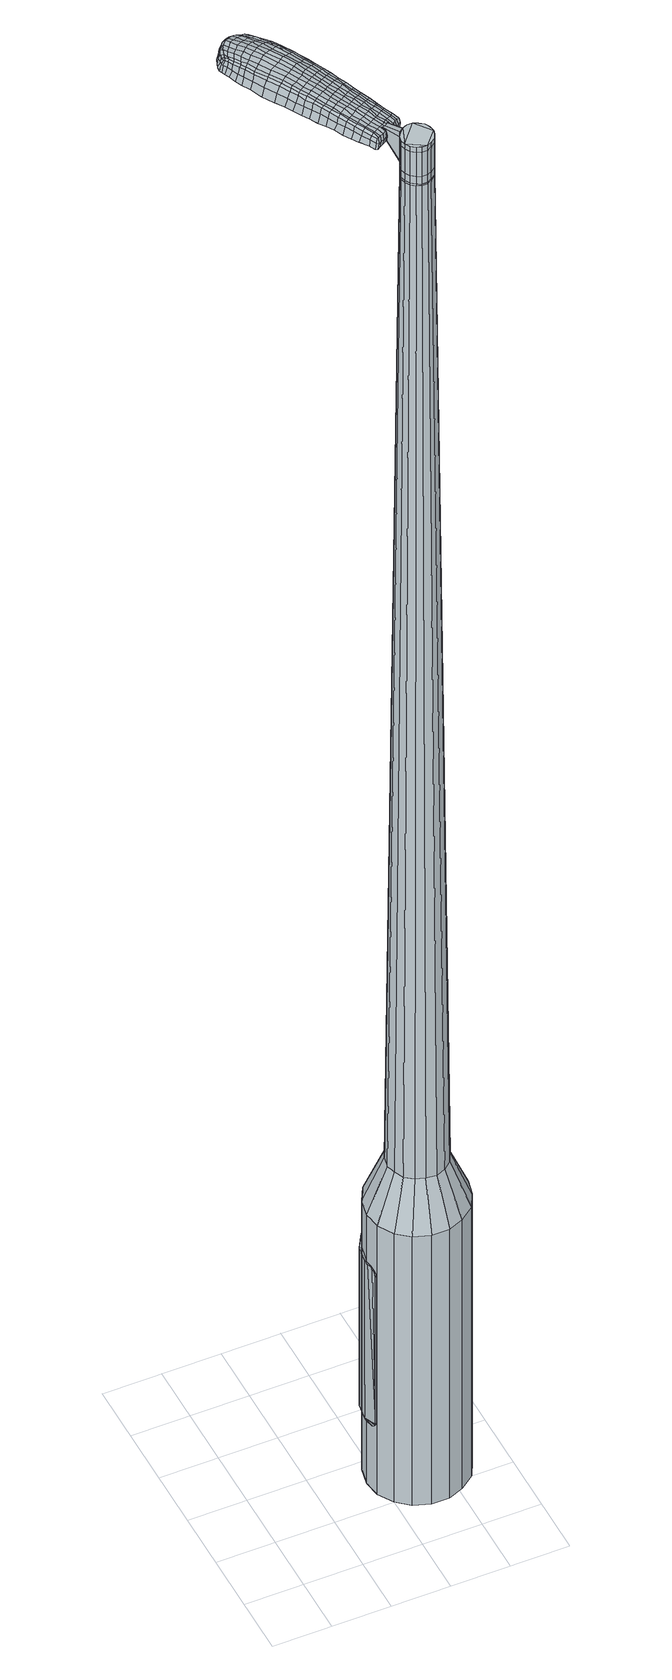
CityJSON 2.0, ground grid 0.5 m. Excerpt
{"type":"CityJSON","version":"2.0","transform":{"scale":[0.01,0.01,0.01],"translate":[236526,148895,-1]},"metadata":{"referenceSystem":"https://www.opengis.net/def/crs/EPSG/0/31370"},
"CityObjects":{
"object1":{"type":"GenericCityObject","attributes":{"cluster":1035,"mean_distance_to_centroid":0.262,"new_centroid_x":236527.35,"new_centroid_y":148895.77,"mean_distance_to_camera":8.37,"H1":11.48,"H2":11.74,"Z_final":110.3,"cluster2":11,"proj_x":236533.85,"proj_y":148892.04,"id_line":52795,"bearing_l":209.81,"distance":7.49,"orientation":"right","G_obj":119.81},"geometry":[{"type":"MultiSurface","lod":"2","boundaries":[[[0,1,2,3]],[[1,4,5,2]],[[4,6,7,5]],[[6,8,9,7]],[[8,10,11,9]],[[10,12,13,11]],[[12,14,15,13]],[[14,16,17,15]],[[16,18,19,17]],[[18,20,21,19]],[[20,22,23,21]],[[22,24,25,23]],[[24,26,27,25]],[[26,28,29,27]],[[28,30,31,29]],[[30,32,33,31]],[[32,34,35,33]],[[34,0,3,35]],[[36,37,38,39]],[[38,40,41,42]],[[41,43,42]],[[42,44,45,46]],[[45,47,46]],[[46,48,49,50]],[[49,51,50]],[[42,46,50,38]],[[50,52,39,38]],[[53,36,39]],[[2,5,7,35]],[[7,9,11,15]],[[11,13,15]],[[15,17,19,23]],[[19,21,23]],[[23,25,27,31]],[[27,29,31]],[[15,23,31,7]],[[31,33,35,7]],[[3,2,35]],[[1,0,54,55]],[[0,34,56,54]],[[34,32,57,56]],[[32,30,58,57]],[[30,28,59,58]],[[28,26,60,59]],[[26,24,61,60]],[[24,22,62,61]],[[22,20,63,62]],[[20,18,64,63]],[[18,16,65,64]],[[16,14,66,65]],[[14,12,67,66]],[[12,10,68,67]],[[10,8,69,68]],[[8,6,70,69]],[[6,4,71,70]],[[4,1,55,71]],[[55,54,72,73]],[[54,56,74,72]],[[56,57,75,74]],[[57,58,76,75]],[[58,59,77,76]],[[59,60,78,77]],[[60,61,79,78]],[[61,62,80,79]],[[62,63,81,80]],[[63,64,82,81]],[[64,65,83,82]],[[65,66,84,83]],[[66,67,85,84]],[[67,68,86,85]],[[68,69,87,86]],[[69,70,88,87]],[[70,71,89,88]],[[71,55,73,89]],[[90,91,92,93]],[[74,94,91,90]],[[75,95,94,74]],[[76,96,95,75]],[[77,97,96,76]],[[78,98,97,77]],[[79,99,98,78]],[[100,101,99,79]],[[102,103,101,100]],[[82,104,103,102]],[[105,106,104,82]],[[107,108,106,105]],[[109,110,108,107]],[[111,112,110,109]],[[113,114,112,111]],[[115,116,114,113]],[[117,118,116,115]],[[93,92,118,117]],[[119,120,121,122]],[[123,119,122,124]],[[125,123,124,126]],[[127,125,126,128]],[[129,127,128,130]],[[131,129,130,132]],[[133,131,132,134]],[[135,133,134,136]],[[137,135,136,138]],[[139,137,138,140]],[[141,139,140,142]],[[143,141,142,144]],[[145,143,144,146]],[[147,145,146,148]],[[149,147,148,150]],[[151,149,150,152]],[[73,72,90,93]],[[72,74,90]],[[80,100,79]],[[80,81,102,100]],[[81,82,102]],[[83,105,82]],[[83,84,107,105]],[[84,85,109,107]],[[85,86,111,109]],[[86,87,113,111]],[[87,88,115,113]],[[88,89,117,115]],[[89,73,93,117]],[[153,154,92,91]],[[154,155,118,92]],[[155,156,116,118]],[[156,157,114,116]],[[157,158,112,114]],[[158,159,110,112]],[[159,160,108,110]],[[160,161,106,108]],[[161,104,106]],[[162,103,104]],[[162,163,101,103]],[[163,99,101]],[[153,91,94]],[[39,52,151,164]],[[154,153,165,152]],[[53,39,164,120]],[[153,94,121,165]],[[36,53,120,119]],[[94,95,122,121]],[[37,36,119,123]],[[95,96,124,122]],[[38,37,123,125]],[[96,97,126,124]],[[40,38,125,127]],[[97,98,128,126]],[[41,40,127,129]],[[98,99,130,128]],[[43,41,129,131]],[[99,163,132,130]],[[42,43,131,133]],[[163,162,134,132]],[[44,42,133,135]],[[162,104,136,134]],[[45,44,135,137]],[[104,161,138,136]],[[47,45,137,139]],[[161,160,140,138]],[[46,47,139,141]],[[160,159,142,140]],[[48,46,141,143]],[[159,158,144,142]],[[49,48,143,145]],[[158,157,146,144]],[[51,49,145,147]],[[157,156,148,146]],[[50,51,147,149]],[[156,155,150,148]],[[52,50,149,151]],[[155,154,152,150]],[[151,152,166,167]],[[152,165,168,166]],[[165,121,169,168]],[[121,120,170,169]],[[120,164,171,170]],[[164,151,167,171]],[[172,173,174,175]],[[176,172,175,177]],[[172,176,178,179]],[[173,172,179,180]],[[181,182,183,184]],[[185,181,184,186]],[[181,185,187,188]],[[182,181,188,189]],[[190,191,192,193]],[[194,190,193,195]],[[190,194,196,197]],[[191,190,197,198]],[[199,200,201,202]],[[203,199,202,204]],[[199,203,205,206]],[[200,199,206,207]],[[208,209,210,211]],[[212,208,211,213]],[[208,212,214,215]],[[209,208,215,216]],[[217,218,219,220]],[[221,217,220,222]],[[217,221,223,224]],[[218,217,224,225]],[[226,227,228,229]],[[218,226,229,219]],[[226,218,225,230]],[[227,226,230,231]],[[232,233,234,235]],[[227,232,235,228]],[[232,227,231,236]],[[233,232,236,237]],[[238,176,177,239]],[[233,238,239,234]],[[238,233,237,240]],[[176,238,240,178]],[[241,242,243,244]],[[245,241,244,246]],[[241,245,247,248]],[[242,241,248,249]],[[250,251,252,253]],[[242,250,253,243]],[[250,242,249,254]],[[251,250,254,255]],[[256,257,258,259]],[[251,256,259,252]],[[256,251,255,260]],[[257,256,260,261]],[[262,263,264,265]],[[257,262,265,258]],[[262,257,261,266]],[[263,262,266,267]],[[268,173,180,269]],[[263,268,269,264]],[[268,263,267,270]],[[173,268,270,174]],[[271,272,273,274]],[[275,271,274,276]],[[271,275,277,278]],[[272,271,278,279]],[[280,281,282,283]],[[272,280,283,273]],[[280,272,279,284]],[[281,280,284,285]],[[286,287,288,289]],[[281,286,289,282]],[[286,281,285,290]],[[287,286,290,291]],[[292,185,186,293]],[[287,292,293,288]],[[292,287,291,294]],[[185,292,294,187]],[[295,296,297,298]],[[299,295,298,300]],[[295,299,301,302]],[[296,295,302,303]],[[304,305,306,307]],[[296,304,307,297]],[[304,296,303,308]],[[305,304,308,309]],[[310,311,312,313]],[[305,310,313,306]],[[310,305,309,314]],[[311,310,314,315]],[[316,317,318,319]],[[311,316,319,312]],[[316,311,315,320]],[[317,316,320,321]],[[322,182,189,323]],[[317,322,323,318]],[[322,317,321,324]],[[182,322,324,183]],[[325,211,210,326]],[[327,325,326,328]],[[325,327,329,330]],[[211,325,330,213]],[[331,327,328,332]],[[333,331,332,334]],[[331,333,335,336]],[[327,331,336,329]],[[337,333,334,338]],[[339,337,338,340]],[[337,339,341,342]],[[333,337,342,335]],[[343,339,340,344]],[[345,343,344,346]],[[343,345,347,348]],[[339,343,348,341]],[[349,345,346,350]],[[200,349,350,201]],[[349,200,207,351]],[[345,349,351,347]],[[352,353,198,197]],[[354,352,197,196]],[[352,354,355,356]],[[353,352,356,357]],[[358,359,357,356]],[[360,358,356,355]],[[358,360,361,362]],[[359,358,362,363]],[[364,365,363,362]],[[366,364,362,361]],[[364,366,367,368]],[[365,364,368,369]],[[370,371,369,368]],[[372,370,368,367]],[[370,372,205,203]],[[371,370,203,204]],[[373,374,375,376]],[[275,373,376,277]],[[373,275,276,377]],[[374,373,377,378]],[[379,194,195,380]],[[374,379,380,375]],[[379,374,378,381]],[[194,379,381,196]],[[382,383,384,385]],[[221,382,385,223]],[[382,221,222,386]],[[383,382,386,387]],[[388,389,390,391]],[[383,388,391,384]],[[388,383,387,392]],[[389,388,392,393]],[[394,191,198,395]],[[389,394,395,390]],[[394,389,393,396]],[[191,394,396,192]],[[397,398,399,400]],[[179,397,400,180]],[[397,179,178,401]],[[398,397,401,402]],[[403,404,405,406]],[[398,403,406,399]],[[403,398,402,407]],[[404,403,407,408]],[[409,202,201,410]],[[404,409,410,405]],[[409,404,408,411]],[[202,409,411,204]],[[412,413,414,415]],[[184,412,415,186]],[[412,184,183,416]],[[413,412,416,417]],[[418,206,205,419]],[[413,418,419,414]],[[418,413,417,420]],[[206,418,420,207]],[[421,422,423,424]],[[299,421,424,301]],[[421,299,300,425]],[[422,421,425,426]],[[427,212,213,428]],[[422,427,428,423]],[[427,422,426,429]],[[212,427,429,214]],[[430,431,432,433]],[[245,430,433,247]],[[430,245,246,434]],[[431,430,434,435]],[[436,437,438,439]],[[431,436,439,432]],[[436,431,435,440]],[[437,436,440,441]],[[442,209,216,443]],[[437,442,443,438]],[[442,437,441,444]],[[209,442,444,210]],[[445,446,435,434]],[[244,445,434,246]],[[445,244,243,447]],[[446,445,447,448]],[[449,450,441,440]],[[446,449,440,435]],[[449,446,448,451]],[[450,449,451,452]],[[453,326,210,444]],[[450,453,444,441]],[[453,450,452,454]],[[326,453,454,328]],[[455,456,457,458]],[[302,455,458,303]],[[455,302,301,424]],[[456,455,424,423]],[[459,330,329,460]],[[456,459,460,457]],[[459,456,423,428]],[[330,459,428,213]],[[461,462,448,447]],[[253,461,447,243]],[[461,253,252,463]],[[462,461,463,464]],[[465,466,452,451]],[[462,465,451,448]],[[465,462,464,467]],[[466,465,467,468]],[[469,332,328,454]],[[466,469,454,452]],[[469,466,468,470]],[[332,469,470,334]],[[471,472,473,474]],[[308,471,474,309]],[[471,308,303,458]],[[472,471,458,457]],[[475,336,335,476]],[[472,475,476,473]],[[475,472,457,460]],[[336,475,460,329]],[[477,478,464,463]],[[259,477,463,252]],[[477,259,258,479]],[[478,477,479,480]],[[481,482,468,467]],[[478,481,467,464]],[[481,478,480,483]],[[482,481,483,484]],[[485,338,334,470]],[[482,485,470,468]],[[485,482,484,486]],[[338,485,486,340]],[[487,488,489,490]],[[314,487,490,315]],[[487,314,309,474]],[[488,487,474,473]],[[491,342,341,492]],[[488,491,492,489]],[[491,488,473,476]],[[342,491,476,335]],[[493,494,480,479]],[[265,493,479,258]],[[493,265,264,495]],[[494,493,495,496]],[[497,498,484,483]],[[494,497,483,480]],[[497,494,496,499]],[[498,497,499,500]],[[501,344,340,486]],[[498,501,486,484]],[[501,498,500,502]],[[344,501,502,346]],[[503,504,505,506]],[[320,503,506,321]],[[503,320,315,490]],[[504,503,490,489]],[[507,348,347,508]],[[504,507,508,505]],[[507,504,489,492]],[[348,507,492,341]],[[509,510,496,495]],[[269,509,495,264]],[[509,269,180,400]],[[510,509,400,399]],[[511,512,500,499]],[[510,511,499,496]],[[511,510,399,406]],[[512,511,406,405]],[[513,350,346,502]],[[512,513,502,500]],[[513,512,405,410]],[[350,513,410,201]],[[514,515,417,416]],[[324,514,416,183]],[[514,324,321,506]],[[515,514,506,505]],[[516,351,207,420]],[[515,516,420,417]],[[516,515,505,508]],[[351,516,508,347]],[[517,518,378,377]],[[274,517,377,276]],[[517,274,273,519]],[[518,517,519,520]],[[521,354,196,381]],[[518,521,381,378]],[[521,518,520,522]],[[354,521,522,355]],[[523,524,525,526]],[[224,523,526,225]],[[523,224,223,385]],[[524,523,385,384]],[[527,528,529,530]],[[524,527,530,525]],[[527,524,384,391]],[[528,527,391,390]],[[531,353,357,532]],[[528,531,532,529]],[[531,528,390,395]],[[353,531,395,198]],[[533,534,520,519]],[[283,533,519,273]],[[533,283,282,535]],[[534,533,535,536]],[[537,360,355,522]],[[534,537,522,520]],[[537,534,536,538]],[[360,537,538,361]],[[539,540,541,542]],[[230,539,542,231]],[[539,230,225,526]],[[540,539,526,525]],[[543,544,545,546]],[[540,543,546,541]],[[543,540,525,530]],[[544,543,530,529]],[[547,359,363,548]],[[544,547,548,545]],[[547,544,529,532]],[[359,547,532,357]],[[549,550,536,535]],[[289,549,535,282]],[[549,289,288,551]],[[550,549,551,552]],[[553,366,361,538]],[[550,553,538,536]],[[553,550,552,554]],[[366,553,554,367]],[[555,556,557,558]],[[236,555,558,237]],[[555,236,231,542]],[[556,555,542,541]],[[559,560,561,562]],[[556,559,562,557]],[[559,556,541,546]],[[560,559,546,545]],[[563,365,369,564]],[[560,563,564,561]],[[563,560,545,548]],[[365,563,548,363]],[[565,566,552,551]],[[293,565,551,288]],[[565,293,186,415]],[[566,565,415,414]],[[567,372,367,554]],[[566,567,554,552]],[[567,566,414,419]],[[372,567,419,205]],[[568,569,402,401]],[[240,568,401,178]],[[568,240,237,558]],[[569,568,558,557]],[[570,571,408,407]],[[569,570,407,402]],[[570,569,557,562]],[[571,570,562,561]],[[572,371,204,411]],[[571,572,411,408]],[[572,571,561,564]],[[371,572,564,369]],[[573,574,575,576]],[[576,575,577,578]],[[579,577,575,580]],[[580,575,574,581]],[[582,583,584,585]],[[585,584,586,587]],[[588,586,584,589]],[[589,584,583,590]],[[591,592,593,594]],[[594,593,595,596]],[[597,595,593,598]],[[598,593,592,599]],[[600,601,602,603]],[[603,602,604,605]],[[606,604,602,607]],[[607,602,601,608]],[[609,610,611,612]],[[612,611,613,614]],[[615,613,611,616]],[[616,611,610,617]],[[618,619,620,621]],[[621,620,622,623]],[[624,622,620,625]],[[625,620,619,626]],[[627,628,629,630]],[[630,629,619,618]],[[626,619,629,631]],[[631,629,628,632]],[[633,634,635,636]],[[636,635,628,627]],[[632,628,635,637]],[[637,635,634,638]],[[578,577,639,640]],[[640,639,634,633]],[[638,634,639,641]],[[641,639,577,579]],[[642,643,644,645]],[[645,644,646,647]],[[648,646,644,649]],[[649,644,643,650]],[[651,652,653,654]],[[654,653,643,642]],[[650,643,653,655]],[[655,653,652,656]],[[657,658,659,660]],[[660,659,652,651]],[[656,652,659,661]],[[661,659,658,662]],[[663,664,665,666]],[[666,665,658,657]],[[662,658,665,667]],[[667,665,664,668]],[[581,574,669,670]],[[670,669,664,663]],[[668,664,669,671]],[[671,669,574,573]],[[672,673,674,675]],[[675,674,676,677]],[[678,676,674,679]],[[679,674,673,680]],[[681,682,683,684]],[[684,683,673,672]],[[680,673,683,685]],[[685,683,682,686]],[[687,688,689,690]],[[690,689,682,681]],[[686,682,689,691]],[[691,689,688,692]],[[587,586,693,694]],[[694,693,688,687]],[[692,688,693,695]],[[695,693,586,588]],[[696,697,698,699]],[[699,698,700,701]],[[702,700,698,703]],[[703,698,697,704]],[[705,706,707,708]],[[708,707,697,696]],[[704,697,707,709]],[[709,707,706,710]],[[711,712,713,714]],[[714,713,706,705]],[[710,706,713,715]],[[715,713,712,716]],[[717,718,719,720]],[[720,719,712,711]],[[716,712,719,721]],[[721,719,718,722]],[[590,583,723,724]],[[724,723,718,717]],[[722,718,723,725]],[[725,723,583,582]],[[609,612,726,727]],[[727,726,728,729]],[[730,728,726,731]],[[731,726,612,614]],[[729,728,732,733]],[[733,732,734,735]],[[736,734,732,737]],[[737,732,728,730]],[[735,734,738,739]],[[739,738,740,741]],[[742,740,738,743]],[[743,738,734,736]],[[741,740,744,745]],[[745,744,746,747]],[[748,746,744,749]],[[749,744,740,742]],[[747,746,750,751]],[[751,750,601,600]],[[608,601,750,752]],[[752,750,746,748]],[[599,753,754,598]],[[598,754,755,597]],[[756,755,754,757]],[[757,754,753,758]],[[758,759,760,757]],[[757,760,761,756]],[[762,761,760,763]],[[763,760,759,764]],[[764,765,766,763]],[[763,766,767,762]],[[768,767,766,769]],[[769,766,765,770]],[[770,771,772,769]],[[769,772,773,768]],[[606,773,772,604]],[[604,772,771,605]],[[774,775,776,777]],[[777,776,676,678]],[[677,676,776,778]],[[778,776,775,779]],[[596,595,780,781]],[[781,780,775,774]],[[779,775,780,782]],[[782,780,595,597]],[[783,784,785,786]],[[786,785,622,624]],[[623,622,785,787]],[[787,785,784,788]],[[789,790,791,792]],[[792,791,784,783]],[[788,784,791,793]],[[793,791,790,794]],[[599,592,795,796]],[[796,795,790,789]],[[794,790,795,797]],[[797,795,592,591]],[[798,799,800,801]],[[801,800,580,581]],[[579,580,800,802]],[[802,800,799,803]],[[804,805,806,807]],[[807,806,799,798]],[[803,799,806,808]],[[808,806,805,809]],[[600,603,810,811]],[[811,810,805,804]],[[809,805,810,812]],[[812,810,603,605]],[[813,814,815,816]],[[816,815,585,587]],[[582,585,815,817]],[[817,815,814,818]],[[606,607,819,820]],[[820,819,814,813]],[[818,814,819,821]],[[821,819,607,608]],[[822,823,700,824]],[[824,700,702]],[[701,700,825]],[[825,700,823,826]],[[614,613,827,828]],[[828,827,823,822]],[[826,823,827,829]],[[829,827,613,615]],[[830,831,832,833]],[[833,832,646,648]],[[647,646,832,834]],[[834,832,831,835]],[[836,837,838,839]],[[839,838,831,830]],[[835,831,838,840]],[[840,838,837,841]],[[617,610,842,843]],[[843,842,837,836]],[[841,837,842,844]],[[844,842,610,609]],[[835,845,846,834]],[[834,846,645,647]],[[642,645,846,847]],[[847,846,845,848]],[[841,849,850,840]],[[840,850,845,835]],[[848,845,850,851]],[[851,850,849,852]],[[609,727,853,844]],[[844,853,849,841]],[[852,849,853,854]],[[854,853,727,729]],[[855,856,857,858]],[[858,857,703,704]],[[702,703,857,824]],[[824,857,856,822]],[[730,731,859,860]],[[860,859,856,855]],[[822,856,859,828]],[[828,859,731,614]],[[848,861,862,847]],[[847,862,654,642]],[[651,654,862,863]],[[862,861,863]],[[852,864,865,851]],[[851,865,861,848]],[[863,861,865,866]],[[866,865,864,867]],[[729,733,868,854]],[[854,868,864,852]],[[867,864,868,869]],[[869,868,733,735]],[[870,871,872,873]],[[873,872,709,710]],[[704,709,872,858]],[[858,872,871,855]],[[736,737,874,875]],[[875,874,871,870]],[[855,871,874,860]],[[860,874,737,730]],[[876,877,863]],[[863,877,660,651]],[[657,660,877,878]],[[878,877,876,879]],[[867,880,881,866]],[[866,881,876,863]],[[879,876,881,882]],[[882,881,880,883]],[[735,739,884,869]],[[869,884,880,867]],[[883,880,884,885]],[[885,884,739,741]],[[886,887,888,889]],[[889,888,715,716]],[[710,715,888,873]],[[873,888,887,870]],[[742,743,890,891]],[[891,890,887,886]],[[870,887,890,875]],[[875,890,743,736]],[[879,892,893,878]],[[878,893,666,657]],[[663,666,893,894]],[[894,893,892,895]],[[883,896,897,882]],[[882,897,892,879]],[[895,892,897,898]],[[898,897,896,899]],[[741,745,900,885]],[[885,900,896,883]],[[899,896,900,901]],[[901,900,745,747]],[[902,903,904,905]],[[905,904,721,722]],[[716,721,904,889]],[[889,904,903,886]],[[748,749,906,907]],[[907,906,903,902]],[[886,903,906,891]],[[891,906,749,742]],[[895,908,909,894]],[[894,909,670,663]],[[581,670,909,801]],[[801,909,908,798]],[[899,910,911,898]],[[898,911,908,895]],[[798,908,911,807]],[[807,911,910,804]],[[747,751,912,901]],[[901,912,910,899]],[[804,910,912,811]],[[811,912,751,600]],[[818,913,914,817]],[[817,914,725,582]],[[722,725,914,905]],[[905,914,913,902]],[[608,752,915,821]],[[821,915,913,818]],[[902,913,915,907]],[[907,915,752,748]],[[779,916,917,778]],[[778,917,675,677]],[[672,675,917,918]],[[918,917,916,919]],[[597,755,920,782]],[[782,920,916,779]],[[919,916,920,921]],[[921,920,755,756]],[[922,923,924,925]],[[925,924,625,626]],[[624,625,924,786]],[[786,924,923,783]],[[926,927,928,929]],[[929,928,923,922]],[[783,923,928,792]],[[792,928,927,789]],[[758,753,930,931]],[[931,930,927,926]],[[789,927,930,796]],[[796,930,753,599]],[[919,932,933,918]],[[918,933,684,672]],[[681,684,933,934]],[[934,933,932,935]],[[756,761,936,921]],[[921,936,932,919]],[[935,932,936,937]],[[937,936,761,762]],[[938,939,940,941]],[[941,940,631,632]],[[626,631,940,925]],[[925,940,939,922]],[[942,943,944,945]],[[945,944,939,938]],[[922,939,944,929]],[[929,944,943,926]],[[764,759,946,947]],[[947,946,943,942]],[[926,943,946,931]],[[931,946,759,758]],[[935,948,949,934]],[[934,949,690,681]],[[687,690,949,950]],[[950,949,948,951]],[[762,767,952,937]],[[937,952,948,935]],[[951,948,952,953]],[[953,952,767,768]],[[954,955,956,957]],[[957,956,637,638]],[[632,637,956,941]],[[941,956,955,938]],[[958,959,960,961]],[[961,960,955,954]],[[938,955,960,945]],[[945,960,959,942]],[[770,765,962,963]],[[963,962,959,958]],[[942,959,962,947]],[[947,962,765,764]],[[951,964,965,950]],[[950,965,694,687]],[[587,694,965,816]],[[816,965,964,813]],[[768,773,966,953]],[[953,966,964,951]],[[813,964,966,820]],[[820,966,773,606]],[[803,967,968,802]],[[802,968,641,579]],[[638,641,968,957]],[[957,968,967,954]],[[809,969,970,808]],[[808,970,967,803]],[[954,967,970,961]],[[961,970,969,958]],[[605,771,971,812]],[[812,971,969,809]],[[958,969,971,963]],[[963,971,771,770]],[[573,576,175,174]],[[576,578,177,175]],[[588,589,188,187]],[[589,590,189,188]],[[591,594,193,192]],[[594,596,195,193]],[[615,616,215,214]],[[616,617,216,215]],[[618,621,220,219]],[[621,623,222,220]],[[627,630,229,228]],[[630,618,219,229]],[[633,636,235,234]],[[636,627,228,235]],[[578,640,239,177]],[[640,633,234,239]],[[648,649,248,247]],[[649,650,249,248]],[[650,655,254,249]],[[655,656,255,254]],[[656,661,260,255]],[[661,662,261,260]],[[662,667,266,261]],[[667,668,267,266]],[[668,671,270,267]],[[671,573,174,270]],[[678,679,278,277]],[[679,680,279,278]],[[680,685,284,279]],[[685,686,285,284]],[[686,691,290,285]],[[691,692,291,290]],[[692,695,294,291]],[[695,588,187,294]],[[696,699,298,297]],[[699,701,300,298]],[[705,708,307,306]],[[708,696,297,307]],[[711,714,313,312]],[[714,705,306,313]],[[717,720,319,318]],[[720,711,312,319]],[[590,724,323,189]],[[724,717,318,323]],[[774,777,376,375]],[[777,678,277,376]],[[596,781,380,195]],[[781,774,375,380]],[[623,787,386,222]],[[787,788,387,386]],[[788,793,392,387]],[[793,794,393,392]],[[794,797,396,393]],[[797,591,192,396]],[[701,825,425,300]],[[825,826,426,425]],[[826,829,429,426]],[[829,615,214,429]],[[830,833,433,432]],[[833,648,247,433]],[[836,839,439,438]],[[839,830,432,439]],[[617,843,443,216]],[[843,836,438,443]],[[972,973,974,975]],[[976,977,975,974]],[[978,979,980,981]],[[982,983,984,985]],[[973,986,987,974]],[[988,976,974,987]],[[989,978,981,990]],[[991,992,983,982]],[[986,993,994,987]],[[994,995,988,987]],[[996,989,990,997]],[[998,992,991,999]],[[993,1000,1001,994]],[[1001,1002,995,994]],[[1003,996,997,1004]],[[1005,998,999,1006]],[[1007,1008,1009,1010]],[[1011,1012,1008,1007]],[[1011,1013,1014,1012]],[[1013,1015,1016,1014]],[[1017,1018,1019,1020]],[[1021,1022,1018,1017]],[[1023,1024,1022,1021]],[[1025,1026,1024,1023]],[[1020,1009,1008,1017]],[[1017,1008,1012,1021]],[[1012,1014,1023,1021]],[[1014,1016,1025,1023]],[[981,980,977,976]],[[990,981,976,988]],[[995,997,990,988]],[[1002,1004,997,995]],[[982,985,979,978]],[[991,982,978,989]],[[999,991,989,996]],[[1006,999,996,1003]],[[983,1007,1010,984]],[[992,1011,1007,983]],[[1013,1011,992,998]],[[1015,1013,998,1005]],[[1027,1028,1029,1030]],[[1029,1031,1032,1033]],[[1029,1033,1034,1035]],[[1029,1035,1030]],[[1036,1027,1030,1037]],[[1038,1037,1030,1039]],[[1040,1039,1030]],[[1041,1029,1028,1042]],[[1043,1041,1042,1044]],[[1045,1043,1044,1046]],[[1047,1045,1046,1048]],[[1049,1047,1048,1050]],[[1050,1051,1052,1053]],[[1050,1053,1054,1055]],[[1050,1055,1056,1057]],[[1056,1058,1059,1060]],[[1056,1060,1061,1062]],[[1056,1062,1057]],[[1050,1057,1049]],[[1063,1064,1028,1027]],[[1065,1066,1031,1029]],[[1067,1068,1040,1030]],[[1064,1069,1042,1028]],[[1070,1065,1029,1041]],[[1069,1071,1044,1042]],[[1072,1070,1041,1043]],[[1071,1073,1046,1044]],[[1074,1072,1043,1045]],[[1073,1075,1048,1046]],[[1076,1074,1045,1047]],[[1075,1077,1050,1048]],[[1078,1076,1047,1049]],[[1077,1079,1051,1050]],[[1080,1081,1058,1056]],[[1082,1078,1049,1057]],[[1052,1051,1079,1083]],[[1053,1052,1083,1084]],[[1054,1053,1084,1085]],[[1055,1054,1085,1086]],[[1056,1055,1086,1080]],[[1087,1063,1027,1036]],[[1088,1087,1036,1037]],[[1089,1088,1037,1038]],[[1090,1089,1038,1039]],[[1068,1090,1039,1040]],[[1032,1031,1066,1091]],[[1059,1058,1081,1092]],[[1033,1032,1091,1093]],[[1034,1033,1093,1094]],[[1035,1034,1094,1095]],[[1030,1035,1095,1067]],[[1060,1059,1092,1096]],[[1061,1060,1096,1097]],[[1062,1061,1097,1098]],[[1057,1062,1098,1082]]]}]}
},
"vertices":[
[111,114,384],[125,119,384],[125,119,96],[111,114,96],[140,119,384],[140,119,96],[154,114,384],[154,114,96],[165,104,384],[165,104,96],[172,92,384],[172,92,96],[175,77,384],[175,77,96],[172,63,384],[172,63,96],[165,50,384],[165,50,96],[153,41,384],[153,41,96],[140,36,384],[140,36,96],[125,36,384],[125,36,96],[111,41,384],[111,41,96],[100,50,384],[100,50,96],[92,63,384],[92,63,96],[90,77,384],[90,77,96],[93,92,384],[93,92,96],[100,105,384],[100,105,96],[120,82,1524],[119,77,1524],[120,73,1524],[126,89,1524],[122,69,1524],[126,66,1524],[135,64,1524],[130,64,1524],[139,66,1524],[143,69,1524],[146,77,1524],[145,73,1524],[145,82,1524],[143,86,1524],[135,91,1524],[139,89,1524],[130,91,1524],[122,86,1524],[120,99,429],[128,102,429],[113,94,429],[109,86,429],[107,77,429],[109,69,429],[113,61,429],[120,56,429],[128,53,429],[137,52,429],[145,55,429],[152,61,429],[156,69,429],[157,77,429],[156,86,429],[152,93,429],[145,99,429],[137,102,429],[126,89,1483],[130,91,1483],[122,86,1483],[120,82,1483],[119,77,1483],[120,73,1483],[122,69,1483],[126,66,1483],[130,64,1483],[135,64,1483],[139,66,1483],[143,69,1483],[145,73,1483],[146,77,1483],[145,82,1483],[143,86,1483],[139,89,1483],[135,91,1483],[126,88,1483],[126,88,1485],[130,90,1485],[130,90,1483],[122,86,1485],[120,82,1485],[119,77,1485],[120,73,1485],[122,69,1485],[126,66,1485],[130,65,1483],[130,65,1485],[135,65,1483],[135,65,1485],[139,66,1485],[142,69,1483],[142,69,1485],[144,73,1483],[144,73,1485],[145,77,1483],[145,77,1485],[144,82,1483],[144,82,1485],[142,86,1483],[142,86,1485],[139,88,1483],[139,88,1485],[135,90,1483],[135,90,1485],[120,82,1519],[122,86,1519],[122,86,1493],[120,82,1493],[119,77,1519],[119,77,1493],[120,73,1519],[120,73,1493],[122,69,1519],[122,69,1493],[126,66,1519],[126,66,1493],[130,64,1519],[130,64,1493],[135,64,1519],[135,64,1493],[139,66,1519],[139,66,1493],[143,69,1519],[143,69,1493],[145,73,1519],[145,73,1493],[146,77,1519],[146,77,1493],[145,82,1519],[145,82,1493],[143,86,1519],[143,86,1493],[139,89,1519],[139,89,1493],[135,91,1519],[135,91,1493],[130,91,1519],[130,91,1493],[126,89,1485],[130,91,1485],[135,91,1485],[139,89,1485],[143,86,1485],[145,82,1485],[146,77,1485],[145,73,1485],[143,69,1485],[135,64,1485],[130,64,1485],[126,89,1519],[126,89,1493],[119,107,1513],[119,107,1518],[116,105,1513],[114,104,1513],[114,104,1518],[116,105,1518],[96,179,1519],[100,173,1518],[100,175,1509],[97,181,1510],[92,187,1519],[93,189,1510],[92,185,1526],[96,178,1525],[99,171,1525],[63,160,1519],[67,154,1518],[69,154,1525],[65,160,1525],[58,168,1519],[60,168,1526],[56,168,1510],[61,161,1510],[65,155,1509],[42,233,1519],[45,234,1519],[44,235,1513],[41,233,1513],[39,230,1519],[38,230,1513],[40,228,1524],[42,231,1524],[46,233,1524],[79,168,1530],[82,162,1529],[85,164,1529],[81,170,1530],[74,176,1531],[77,178,1531],[71,174,1530],[75,166,1530],[79,160,1529],[119,98,1512],[121,100,1512],[121,101,1517],[118,100,1517],[116,97,1512],[116,98,1517],[116,98,1506],[118,99,1506],[121,101,1506],[66,230,1519],[68,227,1519],[69,229,1512],[67,231,1512],[64,232,1518],[65,233,1512],[64,231,1522],[65,229,1523],[67,226,1524],[71,223,1519],[74,219,1519],[75,220,1512],[71,225,1512],[70,222,1524],[73,218,1525],[77,214,1519],[81,207,1519],[82,209,1511],[78,215,1511],[76,212,1526],[80,206,1526],[87,197,1519],[87,199,1510],[86,196,1526],[129,113,1513],[126,120,1513],[125,119,1518],[129,112,1517],[132,108,1512],[131,108,1516],[132,109,1506],[130,114,1507],[127,121,1507],[123,127,1514],[119,133,1515],[119,132,1520],[122,125,1519],[123,128,1507],[120,135,1507],[116,140,1515],[113,147,1516],[112,145,1522],[115,139,1521],[117,142,1508],[114,148,1508],[110,153,1517],[106,160,1517],[105,158,1524],[109,152,1523],[110,155,1508],[107,162,1509],[103,166,1518],[102,165,1524],[104,168,1509],[34,213,1519],[36,210,1519],[37,210,1524],[36,213,1523],[34,215,1518],[35,215,1522],[32,215,1512],[33,213,1512],[34,210,1512],[38,205,1519],[40,200,1519],[42,200,1525],[39,206,1524],[36,206,1512],[38,200,1512],[43,195,1519],[47,188,1519],[48,188,1526],[44,195,1526],[41,195,1511],[45,188,1511],[52,178,1519],[54,178,1526],[50,178,1510],[103,98,1513],[99,105,1513],[97,105,1507],[102,98,1507],[106,94,1512],[105,94,1506],[107,95,1516],[104,98,1517],[100,104,1518],[95,111,1514],[91,117,1515],[89,117,1507],[93,111,1507],[96,111,1519],[92,117,1520],[87,123,1515],[83,130,1516],[81,130,1508],[85,124,1508],[88,123,1521],[84,130,1522],[79,136,1517],[75,142,1517],[73,142,1509],[77,136,1508],[80,136,1523],[76,142,1524],[71,148,1518],[69,148,1509],[72,148,1524],[116,104,1519],[118,105,1519],[112,111,1520],[114,112,1520],[109,109,1520],[113,103,1519],[108,117,1522],[111,118,1522],[104,124,1523],[107,125,1523],[102,122,1523],[106,116,1521],[101,130,1524],[103,131,1524],[97,136,1525],[100,138,1525],[94,135,1525],[98,128,1524],[93,143,1526],[96,144,1526],[90,149,1527],[92,151,1527],[87,148,1527],[90,141,1526],[86,156,1528],[89,157,1528],[83,154,1528],[44,229,1527],[47,230,1527],[41,226,1526],[43,222,1527],[46,225,1528],[49,226,1528],[49,219,1529],[53,221,1529],[46,216,1528],[50,210,1530],[53,213,1530],[56,215,1530],[57,206,1531],[60,208,1531],[53,204,1530],[58,196,1531],[61,199,1531],[64,200,1531],[68,187,1531],[71,189,1531],[64,185,1531],[34,218,1518],[34,221,1519],[33,221,1513],[32,218,1513],[35,217,1523],[35,220,1523],[36,225,1519],[35,226,1513],[37,224,1524],[62,233,1518],[60,234,1518],[60,233,1523],[62,231,1523],[63,234,1513],[60,235,1513],[56,235,1519],[52,236,1519],[53,234,1524],[57,234,1523],[56,236,1513],[52,237,1513],[48,235,1519],[49,234,1524],[48,236,1513],[94,177,1528],[93,176,1528],[96,169,1528],[98,170,1527],[90,184,1528],[88,184,1529],[90,175,1529],[87,173,1530],[91,167,1529],[94,168,1528],[86,182,1529],[83,181,1530],[84,172,1530],[88,165,1529],[80,180,1531],[66,161,1528],[68,162,1529],[64,170,1529],[62,168,1528],[70,155,1527],[72,156,1528],[72,164,1529],[67,172,1530],[75,158,1528],[108,93,1512],[110,94,1512],[110,95,1517],[108,94,1517],[107,93,1506],[109,94,1506],[113,95,1512],[113,96,1517],[112,96,1506],[132,106,1512],[130,105,1512],[130,106,1506],[132,107,1506],[131,106,1517],[129,106,1517],[128,104,1512],[126,102,1512],[126,103,1506],[128,105,1506],[127,105,1517],[125,103,1517],[124,101,1512],[123,102,1506],[123,102,1517],[128,111,1519],[126,110,1519],[124,118,1520],[123,117,1520],[125,109,1519],[122,108,1519],[121,116,1520],[119,115,1520],[120,107,1519],[116,113,1520],[106,99,1519],[107,99,1519],[103,106,1520],[102,105,1520],[110,101,1519],[106,107,1520],[121,124,1521],[120,124,1521],[118,131,1522],[116,130,1522],[118,122,1521],[115,121,1521],[114,129,1522],[112,128,1523],[113,120,1522],[109,126,1523],[98,111,1521],[99,112,1521],[95,118,1522],[94,117,1522],[102,114,1521],[98,120,1522],[114,138,1523],[113,137,1523],[111,144,1524],[109,143,1524],[111,136,1523],[108,134,1524],[107,142,1525],[105,141,1525],[106,133,1524],[102,139,1525],[90,124,1523],[91,125,1523],[88,131,1524],[86,130,1524],[95,127,1524],[91,133,1525],[108,151,1525],[106,150,1525],[104,157,1526],[103,156,1526],[104,149,1526],[101,147,1526],[100,155,1527],[98,154,1527],[99,146,1526],[95,152,1527],[82,136,1525],[84,137,1525],[80,144,1526],[78,142,1526],[87,139,1526],[83,145,1527],[101,164,1527],[99,163,1527],[97,162,1527],[94,160,1528],[91,159,1528],[74,149,1527],[76,150,1527],[79,152,1528],[36,215,1525],[37,218,1525],[38,211,1526],[38,214,1526],[38,222,1526],[40,218,1527],[63,229,1525],[61,231,1525],[63,227,1526],[65,227,1525],[58,231,1525],[54,232,1526],[57,228,1527],[60,228,1526],[51,232,1526],[53,228,1527],[40,207,1526],[41,209,1527],[43,201,1527],[44,203,1528],[43,213,1528],[46,207,1529],[68,222,1526],[66,223,1527],[69,218,1528],[72,217,1527],[63,223,1527],[60,223,1528],[63,217,1529],[67,217,1528],[56,222,1528],[60,216,1530],[45,196,1528],[47,198,1529],[49,189,1528],[51,190,1529],[50,201,1529],[54,193,1530],[75,212,1528],[73,212,1528],[77,205,1529],[79,205,1528],[70,212,1529],[67,211,1530],[71,203,1530],[74,204,1530],[63,210,1530],[68,202,1531],[55,178,1529],[57,180,1529],[60,183,1530],[85,195,1528],[83,194,1529],[80,193,1530],[77,192,1530],[74,191,1531],[99,174,1509],[98,172,1518],[95,178,1518],[95,180,1509],[91,186,1519],[91,188,1510],[90,184,1525],[94,177,1525],[97,170,1525],[70,155,1525],[68,155,1518],[65,161,1518],[66,161,1525],[60,169,1519],[62,169,1525],[58,169,1510],[63,162,1509],[66,156,1509],[45,233,1513],[46,232,1519],[43,231,1519],[42,232,1513],[40,228,1519],[40,229,1513],[41,227,1524],[44,230,1524],[47,231,1524],[85,164,1528],[82,162,1528],[78,169,1529],[81,170,1529],[74,177,1529],[77,178,1529],[71,175,1529],[75,167,1529],[79,161,1528],[120,102,1516],[120,102,1512],[118,100,1512],[117,101,1516],[115,99,1512],[115,100,1516],[114,100,1506],[117,101,1506],[120,103,1506],[67,228,1512],[66,226,1519],[64,228,1518],[65,230,1512],[63,230,1518],[64,231,1512],[63,229,1522],[64,228,1523],[65,225,1523],[73,219,1512],[72,218,1519],[69,222,1519],[70,224,1512],[68,221,1524],[71,216,1525],[80,208,1511],[79,206,1519],[75,213,1519],[76,214,1511],[75,211,1525],[79,205,1526],[85,196,1519],[86,198,1510],[84,195,1526],[124,118,1518],[124,119,1513],[128,112,1513],[127,111,1517],[130,108,1512],[129,108,1515],[130,109,1506],[128,114,1506],[125,120,1507],[117,131,1520],[118,133,1514],[121,126,1514],[120,125,1519],[122,127,1507],[118,134,1507],[110,145,1522],[111,146,1516],[114,139,1515],[114,138,1521],[115,141,1508],[112,148,1508],[104,158,1523],[104,159,1517],[108,153,1516],[107,151,1522],[108,154,1508],[105,161,1508],[101,166,1517],[100,164,1524],[102,167,1509],[39,211,1523],[38,210,1519],[36,213,1518],[38,214,1523],[36,215,1518],[37,215,1522],[34,215,1512],[35,214,1512],[36,211,1512],[43,201,1525],[42,201,1519],[40,206,1519],[41,206,1524],[38,206,1512],[40,201,1512],[50,189,1526],[48,189,1519],[45,196,1519],[46,196,1525],[43,196,1511],[47,189,1511],[54,179,1519],[56,179,1526],[52,179,1510],[99,106,1507],[101,106,1513],[105,99,1513],[103,100,1506],[108,95,1512],[106,96,1506],[108,96,1515],[106,99,1517],[102,106,1518],[91,119,1507],[92,118,1514],[96,112,1514],[95,112,1507],[98,112,1519],[94,118,1520],[82,131,1508],[84,131,1516],[88,125,1515],[87,125,1508],[90,124,1521],[86,131,1522],[74,143,1508],[76,143,1517],[80,137,1516],[78,137,1508],[82,137,1522],[78,143,1523],[72,149,1517],[70,150,1509],[74,149,1524],[115,105,1518],[117,106,1518],[112,111,1519],[114,112,1519],[109,110,1519],[113,104,1518],[108,118,1520],[110,119,1520],[104,124,1521],[107,125,1521],[102,123,1521],[105,116,1520],[100,131,1523],[103,132,1523],[97,137,1524],[99,138,1524],[94,135,1524],[98,129,1523],[93,143,1525],[96,145,1525],[89,150,1526],[92,151,1526],[87,148,1526],[90,142,1525],[86,156,1527],[88,158,1527],[83,154,1527],[48,229,1526],[45,228,1526],[42,225,1525],[44,222,1526],[47,224,1526],[50,226,1526],[53,220,1528],[50,219,1528],[47,216,1527],[50,210,1528],[53,212,1529],[56,214,1529],[60,208,1530],[57,206,1530],[54,204,1529],[58,196,1530],[61,199,1530],[64,200,1530],[71,189,1530],[68,188,1530],[65,186,1530],[35,220,1513],[36,220,1518],[36,217,1518],[34,217,1512],[37,216,1523],[37,219,1523],[38,224,1519],[37,224,1513],[39,223,1523],[59,231,1523],[59,232,1518],[61,231,1518],[61,230,1523],[62,232,1512],[60,233,1512],[53,232,1523],[52,234,1519],[56,233,1519],[56,232,1523],[56,234,1513],[52,234,1513],[49,233,1519],[50,232,1524],[49,234,1513],[95,169,1527],[92,176,1527],[93,176,1527],[96,170,1526],[89,184,1527],[88,183,1528],[90,167,1528],[87,173,1528],[90,175,1528],[93,168,1527],[85,182,1528],[82,181,1529],[84,172,1529],[87,165,1528],[80,180,1529],[64,170,1528],[69,163,1527],[67,162,1527],[63,169,1527],[71,156,1526],[72,156,1527],[72,165,1528],[67,172,1528],[75,158,1527],[109,97,1516],[109,95,1512],[108,96,1516],[107,95,1506],[108,96,1506],[112,97,1512],[112,98,1516],[111,98,1506],[129,108,1506],[129,107,1512],[130,107,1512],[130,108,1506],[129,107,1516],[128,107,1516],[125,105,1506],[125,104,1512],[127,106,1512],[127,107,1506],[126,106,1516],[124,105,1516],[122,103,1512],[122,104,1506],[122,104,1516],[126,111,1518],[127,111,1518],[123,118,1519],[123,117,1519],[122,109,1518],[124,110,1518],[121,116,1519],[118,115,1519],[120,108,1518],[116,114,1519],[103,106,1519],[107,100,1518],[106,100,1518],[102,106,1519],[110,102,1518],[106,108,1519],[119,124,1520],[120,124,1520],[116,131,1521],[115,122,1520],[117,123,1520],[114,129,1521],[111,128,1521],[113,120,1520],[109,127,1521],[95,119,1521],[99,113,1520],[98,112,1520],[94,118,1521],[102,114,1520],[98,121,1521],[112,137,1522],[113,138,1522],[110,144,1523],[109,144,1523],[108,135,1522],[110,136,1522],[107,142,1523],[104,141,1524],[105,133,1523],[102,140,1524],[88,132,1523],[91,125,1522],[90,125,1522],[86,131,1523],[94,127,1522],[91,133,1523],[105,150,1524],[106,151,1524],[103,157,1525],[102,157,1525],[101,148,1525],[103,149,1524],[100,155,1525],[97,154,1526],[98,146,1525],[95,153,1526],[80,144,1525],[84,138,1524],[83,137,1524],[79,143,1525],[87,140,1524],[83,146,1525],[99,163,1526],[100,164,1526],[94,160,1527],[96,162,1526],[91,159,1527],[76,150,1526],[75,150,1526],[79,152,1526],[38,217,1524],[38,215,1524],[39,212,1525],[39,214,1525],[40,221,1525],[41,218,1525],[63,226,1525],[60,229,1524],[62,228,1524],[64,225,1525],[56,227,1526],[54,230,1525],[57,230,1524],[60,227,1525],[51,230,1525],[53,227,1526],[42,209,1526],[41,207,1526],[44,202,1526],[45,203,1527],[44,213,1526],[47,207,1527],[69,217,1527],[66,222,1526],[67,221,1526],[70,216,1526],[63,216,1528],[59,222,1527],[63,222,1526],[66,217,1527],[56,221,1527],[60,215,1528],[48,198,1527],[47,196,1527],[51,189,1527],[52,191,1528],[51,201,1528],[55,193,1529],[76,204,1528],[72,211,1527],[74,211,1527],[78,204,1527],[71,203,1529],[66,210,1529],[69,211,1528],[74,204,1528],[63,209,1529],[67,202,1530],[58,180,1528],[57,179,1528],[61,183,1529],[82,194,1528],[83,194,1528],[76,192,1529],[79,193,1529],[74,191,1530],[130,109,1508],[124,105,1508],[109,134,1509],[116,138,1509],[99,153,1510],[107,157,1510],[80,188,1512],[88,192,1512],[97,177,1511],[89,172,1511],[71,203,1513],[64,215,1514],[72,219,1514],[79,208,1513],[119,102,1508],[102,130,1509],[92,149,1510],[72,183,1512],[81,167,1511],[63,199,1513],[56,210,1514],[113,98,1508],[96,126,1509],[84,145,1510],[64,178,1512],[73,163,1511],[49,206,1514],[55,194,1513],[107,95,1508],[89,122,1509],[77,140,1510],[56,174,1512],[65,158,1511],[41,202,1514],[47,190,1513],[57,226,1514],[54,230,1514],[60,233,1514],[64,230,1514],[50,222,1514],[47,226,1514],[42,218,1514],[41,223,1514],[35,214,1514],[35,219,1514],[49,232,1515],[44,234,1515],[45,234,1515],[53,235,1515],[45,230,1515],[43,233,1515],[41,228,1515],[43,232,1515],[37,226,1515],[42,232,1515],[89,74,334],[89,79,334],[89,79,165],[91,64,171],[89,74,165],[90,71,165],[90,68,166],[91,66,167],[91,65,169],[90,71,334],[90,68,333],[91,66,332],[91,65,331],[91,64,328],[91,93,165],[91,93,334],[99,106,165],[99,106,334],[111,115,165],[111,115,334],[125,120,165],[125,120,334],[140,121,165],[140,121,334],[144,119,334],[147,118,334],[150,117,333],[152,116,332],[153,116,331],[154,116,328],[144,119,165],[154,116,171],[153,116,169],[152,116,167],[150,117,166],[147,118,165],[92,75,334],[91,79,334],[91,79,165],[92,75,165],[94,65,171],[94,65,328],[94,92,334],[94,92,165],[101,104,334],[101,104,165],[112,113,334],[112,113,165],[125,118,334],[125,118,165],[139,118,334],[139,118,165],[143,117,334],[152,113,328],[152,113,171],[143,117,165],[146,115,334],[149,114,333],[151,114,332],[152,113,331],[93,71,334],[93,68,333],[93,66,332],[94,65,331],[93,71,165],[152,113,169],[93,68,166],[93,66,167],[94,65,169],[151,114,167],[149,114,166],[146,115,165]
]}
